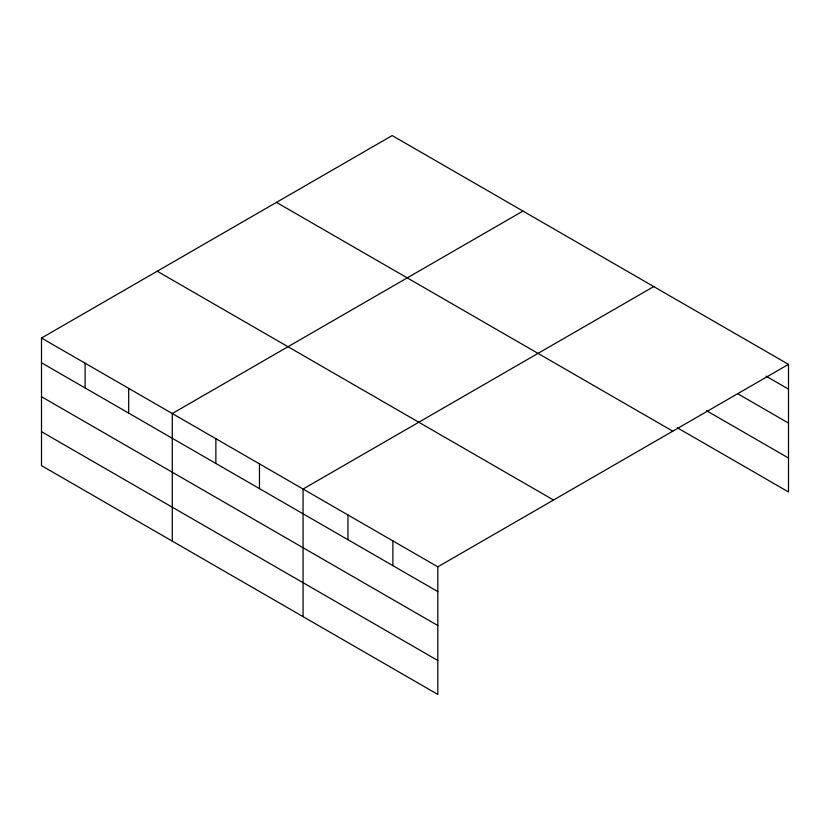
<?xml version="1.0" encoding="UTF-8"?>
<svg xmlns="http://www.w3.org/2000/svg" width="830" height="830" viewBox="0 0 830 830"><rect width="100%" height="100%" fill="white"/><g stroke="black" fill="none" stroke-linecap="round" stroke-linejoin="round"><path stroke-width="1.25" d="M437.815 625.529L437.815 566.838L41.5 338.038L41.5 465.63L437.815 694.43L437.815 625.529L41.5 396.719M41.5 338.038L392.185 135.57L788.5 364.37L788.5 491.962L677.332 427.782M522.973 211.069L172.287 413.537L172.287 541.129M653.75 286.578L303.064 489.046L303.064 616.638M437.815 566.838L788.5 364.37M766.038 376.156L788.5 389.125M737.974 393.887L788.5 423.061M706.527 410.705L788.5 458.025M276.463 202.385L672.777 431.185M157.223 271.223L553.537 500.023M41.5 362.783L437.815 591.593M41.5 431.693L437.815 660.493M392.891 540.911L392.891 565.655M347.978 514.984L347.978 539.728M259.468 463.877L259.468 488.631M215.873 438.707L215.873 463.462M128.692 388.367L128.692 413.122M85.096 363.208L85.096 387.952"/></g></svg>
